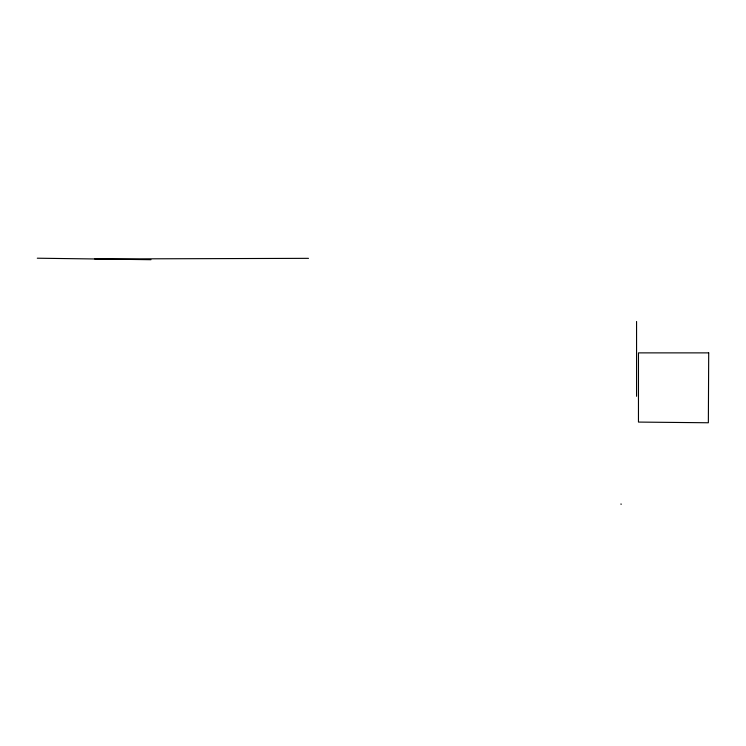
<?xml version="1.0" encoding="UTF-8"?>
<svg xmlns="http://www.w3.org/2000/svg" width="746" height="746" viewBox="0 0 746 746"><rect width="100%" height="100%" fill="white"/><g stroke="black" fill="none" stroke-linecap="round" stroke-linejoin="round"><path stroke-width="1.12" d="M94.705 258.983L308.499 258.34M37.3 258.209L150.99 259.711M620.775 504.082L621.39 504.147M636.562 321.479L636.562 396.303M708.7 352.877L708.355 422.768L638.464 422.077L638.464 352.877L708.7 352.877"/></g></svg>
